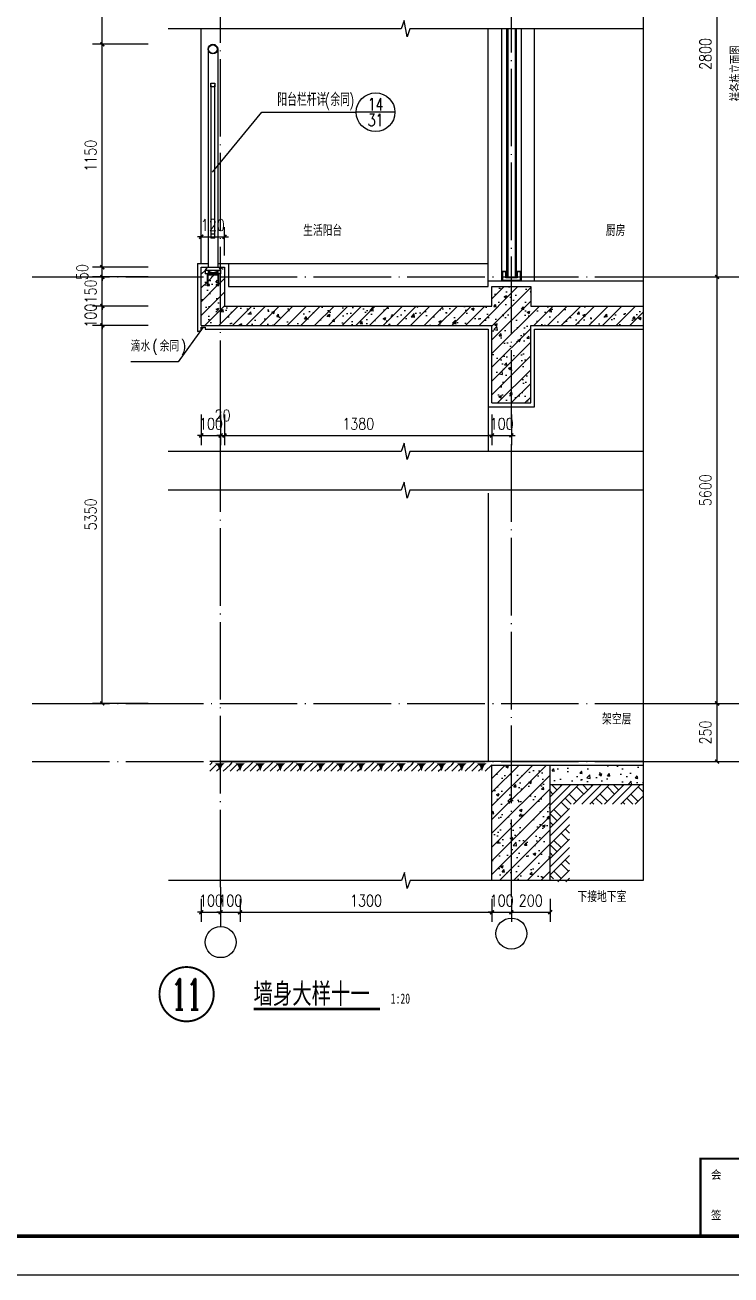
# Model space of a CAD drawing. Extents: x 718358 to 1668613, y -348838 to -159582.
# Drawn here: x 860143 to 863786, y -348838 to -342390 of the extents above; entities that cross this region are included whole.
import ezdxf
from ezdxf.enums import TextEntityAlignment as Align

# ---------------------------------------------------------------- set-up
doc = ezdxf.new("R2010")
doc.units = 0
doc.header["$LTSCALE"] = 1000
doc.linetypes.add('DOTE', pattern=[2.42, 2, -0.2, 0.02, -0.2])
for name, color, linetype in [('AXIS_TEXT', 7, 'Continuous'), ('PUB_TEXT', 10, 'Continuous'), ('建-可见线', 7, 'Continuous'), ('建-图例填充', 251, 'Continuous'), ('建-图框', 4, 'Continuous'), ('建-墙体', 2, 'Continuous'), ('建-尺寸', 73, 'Continuous'), ('建-引出', 3, 'Continuous'), ('建-房间名', 7, 'Continuous'), ('建-楼梯-护栏', 163, 'Continuous'), ('建-符号', 3, 'Continuous'), ('建-符号说明', 7, 'Continuous'), ('建-索引', 3, 'Continuous'), ('建-轮廓线', 7, 'Continuous'), ('建-轴标', 3, 'Continuous'), ('建-轴网', 14, 'DOTE'), ('建-门窗剖', 4, 'Continuous')]:
    doc.layers.add(name, color=color, linetype=linetype)
doc.styles.add('_TCH_DIM', font='gt单线西文.shx', dxfattribs={"width": 0.8, "bigfont": 'gt单线中文.shx'})
doc.styles.add('_TCH_LABEL', font='COMPLEX', dxfattribs={"bigfont": 'GBCBIG'})
doc.styles.add('_TCH_SPACE', font='gt单线西文.shx', dxfattribs={"width": 0.8, "height": 5, "bigfont": 'gt单线中文.shx'})
doc.styles.add('COMPLEX', font='COMPLEX')
doc.styles.add('DIM_FONT', font='SIMPLEX.shx', dxfattribs={"width": 0.8, "bigfont": 'GBCBIG.shx'})
doc.styles.add('图框', font='')
doc.styles.add('黑体字', font='simhei.ttf', dxfattribs={"width": 0.7})
doc.styles.get('图框').set_extended_font_data('SimSun')
doc.dimstyles.new('DIMN20', dxfattribs={"dimscale": 0.2, "dimtxt": 300, "dimasz": 100, "dimexe": 250, "dimexo": 300, "dimgap": 150, "dimtad": 1, "dimdec": 0, "dimzin": 0, "dimdsep": 46, "dimtxsty": 'DIM_FONT', "dimblk": 'ARCHTICK', "dimcen": 0.09, "dimdle": 1, "dimclrt": 7, "dimazin": 2, "dimtfac": 1, "dimtdec": 0, "dimtix": 1, "dimtmove": 2, "dimatfit": 3, "dimldrblk": 'ARCHTICK', "dimfxl": 1, "dimtolj": 1, "dimtzin": 0, "dimarcsym": 0})

# ---------------------------------------------------------------- blocks, each defined once
blk = doc.blocks.new('ghgdfsdsa')
at = {"layer": '建-楼梯-护栏'}
for p, q in [((915644.9, -350305.3), (915644.9, -351430.3)), ((915694.9, -350305.3), (915694.9, -351430.3)), ((915659.9, -350490.3), (915659.9, -351280.3)), ((915679.9, -351280.3), (915679.9, -350490.3)), ((915679.9, -351260.3), (915659.9, -351260.3)), ((915679.9, -351280.3), (915659.9, -351280.3)), ((915639.9, -351430.3), (915629.9, -351445.3)), ((915629.9, -351445.3), (915629.9, -351465.3)), ((915629.9, -351445.3), (915709.9, -351445.3)), ((915639.9, -351430.3), (915699.9, -351430.3)), ((915644.9, -351445.3), (915644.9, -351465.3)), ((915694.9, -351445.3), (915694.9, -351465.3)), ((915699.9, -351430.3), (915709.9, -351445.3)), ((915709.9, -351445.3), (915709.9, -351465.3)), ((915709.9, -351465.3), (915629.9, -351465.3)), ((915644.9, -351450.3), (915644.9, -351455.3)), ((915644.9, -351460.3), (915644.9, -351465.3)), ((915649.9, -351449.2), (915649.9, -351465.3)), ((915654.9, -351452.1), (915654.9, -351465.3)), ((915659.9, -351454), (915659.9, -351465.3)), ((915664.9, -351455.1), (915664.9, -351465.3)), ((915669.9, -351455.5), (915669.9, -351465.3)), ((915674.9, -351455.1), (915674.9, -351465.3)), ((915679.9, -351454), (915679.9, -351465.3)), ((915684.9, -351452.1), (915684.9, -351465.3)), ((915689.9, -351449.2), (915689.9, -351465.3)), ((915694.9, -351450.3), (915694.9, -351455.3)), ((915694.9, -351460.3), (915694.9, -351465.3))]:
    blk.add_line(p, q, dxfattribs=at)
for points in [[(915659.9, -350480.3), (915679.9, -350480.3), (915679.9, -350500.3), (915659.9, -350500.3)], [(915687.4, -351525.3), (915699.9, -351525.3), (915699.9, -351465.3), (915639.9, -351465.3), (915639.9, -351525.3), (915652.4, -351525.3), (915652.4, -351520.3), (915644.9, -351520.3), (915644.9, -351470.3), (915694.9, -351470.3), (915694.9, -351520.3), (915687.4, -351520.3)]]:
    blk.add_lwpolyline(points, close=True, dxfattribs=at)
for radius in [25, 22]:
    blk.add_circle((915669.9, -350305.3), radius, dxfattribs=at)
blk = doc.blocks.new('ghgdfd')
at = {"layer": '建-门窗剖'}
for p, q in [((916914.9, -351380.3), (916914.9, -350130.3)), ((916939.9, -350130.3), (916939.9, -351380.3)), ((916945.9, -350130.3), (916945.9, -351410.3)), ((916983.9, -350130.3), (916983.9, -351410.3)), ((916989.9, -350130.3), (916989.9, -351380.3)), ((917014.9, -350130.3), (917014.9, -351380.3))]:
    blk.add_line(p, q, dxfattribs=at)
blk.add_lwpolyline([(916914.9, -351430.3), (916914.9, -351380.3), (916919.9, -351380.3), (916919.9, -351380.3), (916939.9, -351380.3), (916939.9, -351410.3), (916989.9, -351410.3), (916989.9, -351380.3), (917009.9, -351380.3), (917009.9, -351380.3), (917014.9, -351380.3), (917014.9, -351430.3)], dxfattribs=at)
blk.add_lwpolyline([(916935.9, -351384.3), (916918.9, -351384.3), (916918.9, -351426.3), (917010.9, -351426.3), (917010.9, -351384.3), (916993.9, -351384.3), (916993.9, -351414.3), (916935.9, -351414.3)], close=True, dxfattribs=at)
blk = doc.blocks.new('$LinePat$00000015')
for p, q in [((0, -90), (71, -19)), ((0, -300), (211, -89)), ((210, -300), (286, -224)), ((420, -300), (630, -90))]:
    blk.add_line(p, q)
for points in [[(0, 0), (630, 0), (168, -45), (462, -45)], [(168, -45), (462, -45), (252, -132), (378, -132)], [(252, -132), (378, -132), (315, -300)]]:
    blk.add_solid(points)
blk = doc.blocks.new('_ArchTick')
at = {"color": 0, "linetype": 'ByBlock', "const_width": 0.4}
blk.add_lwpolyline([(-0.5, -0.5), (0.5, 0.5)], dxfattribs=at)
blk = doc.blocks.new('*D1850')
at = {"layer": 'Defpoints', "color": 0, "transparency": 16777216}
for p in [(863257.1, -345889.6), (863713.8, -345889.6), (863257.1, -346189.6)]:
    blk.add_point(p, dxfattribs=at)
at = {"layer": '建-尺寸', "color": 0, "lineweight": -2, "transparency": 16777216}
for p, q in [((863317.1, -345889.6), (863763.8, -345889.6)), ((863713.8, -346189.8), (863713.8, -345889.4)), ((863317.1, -346189.6), (863763.8, -346189.6))]:
    blk.add_line(p, q, dxfattribs=at)
at = {"layer": '建-尺寸', "color": 0, "lineweight": -2, "transparency": 16777216, "xscale": 20, "yscale": 20, "zscale": 20}
for p, rotation in [((863713.8, -345889.6), 90), ((863713.8, -346189.6), 270)]:
    blk.add_blockref('_ArchTick', p, dxfattribs=dict(at, rotation=rotation))
at = {"layer": '建-尺寸', "color": 7, "transparency": 16777216, "insert": (863653.8, -346039.6), "char_height": 60, "attachment_point": 5, "rotation": 90, "style": 'DIM_FONT'}
blk.add_mtext('\\A1;250', dxfattribs=at)
blk = doc.blocks.new('*D1851')
at = {"layer": 'Defpoints', "color": 0, "transparency": 16777216}
for p in [(863257.1, -343689.6), (863713.8, -343689.6), (863257.1, -345889.6)]:
    blk.add_point(p, dxfattribs=at)
at = {"layer": '建-尺寸', "color": 0, "lineweight": -2, "transparency": 16777216}
for p, q in [((863317.1, -343689.6), (863763.8, -343689.6)), ((863713.8, -345889.8), (863713.8, -343689.4)), ((863317.1, -345889.6), (863763.8, -345889.6))]:
    blk.add_line(p, q, dxfattribs=at)
at = {"layer": '建-尺寸', "color": 0, "lineweight": -2, "transparency": 16777216, "xscale": 20, "yscale": 20, "zscale": 20}
for p, rotation in [((863713.8, -343689.6), 90), ((863713.8, -345889.6), 270)]:
    blk.add_blockref('_ArchTick', p, dxfattribs=dict(at, rotation=rotation))
at = {"layer": '建-尺寸', "color": 7, "transparency": 16777216, "insert": (863653.8, -344789.6), "char_height": 60, "attachment_point": 5, "rotation": 90, "style": 'DIM_FONT'}
blk.add_mtext('\\A1;5600', dxfattribs=at)
blk = doc.blocks.new('*D1852')
at = {"layer": 'Defpoints', "color": 0, "transparency": 16777216}
for p in [(863257.1, -341389.6), (863713.8, -341389.6), (863257.1, -343689.6)]:
    blk.add_point(p, dxfattribs=at)
at = {"layer": '建-尺寸', "color": 0, "lineweight": -2, "transparency": 16777216}
for p, q in [((863317.1, -341389.6), (863763.8, -341389.6)), ((863713.8, -343689.8), (863713.8, -341389.4)), ((863317.1, -343689.6), (863763.8, -343689.6))]:
    blk.add_line(p, q, dxfattribs=at)
at = {"layer": '建-尺寸', "color": 0, "lineweight": -2, "transparency": 16777216, "xscale": 20, "yscale": 20, "zscale": 20}
for p, rotation in [((863713.8, -341389.6), 90), ((863713.8, -343689.6), 270)]:
    blk.add_blockref('_ArchTick', p, dxfattribs=dict(at, rotation=rotation))
at = {"layer": '建-尺寸', "color": 7, "transparency": 16777216, "insert": (863653.8, -342539.6), "char_height": 60, "attachment_point": 5, "rotation": 90, "style": 'DIM_FONT'}
blk.add_mtext('\\A1;2800', dxfattribs=at)
blk = doc.blocks.new('*D1855')
at = {"layer": 'Defpoints', "color": 0, "transparency": 16777216}
for p in [(863257.1, -339089.6), (863873.8, -339089.6), (863257.1, -346189.6)]:
    blk.add_point(p, dxfattribs=at)
at = {"layer": '建-尺寸', "color": 0, "lineweight": -2, "transparency": 16777216}
for p, q in [((863317.1, -339089.6), (863923.8, -339089.6)), ((863873.8, -346189.8), (863873.8, -339089.4)), ((863317.1, -346189.6), (863923.8, -346189.6))]:
    blk.add_line(p, q, dxfattribs=at)
at = {"layer": '建-尺寸', "color": 0, "lineweight": -2, "transparency": 16777216, "xscale": 20, "yscale": 20, "zscale": 20}
for p, rotation in [((863873.8, -339089.6), 90), ((863873.8, -346189.6), 270)]:
    blk.add_blockref('_ArchTick', p, dxfattribs=dict(at, rotation=rotation))
at = {"layer": '建-尺寸', "color": 7, "transparency": 16777216, "insert": (863811.8, -342639.6), "char_height": 60, "attachment_point": 5, "rotation": 90, "style": 'DIM_FONT'}
blk.add_mtext('\\A1;祥各栋立面图', dxfattribs=at)
blk = doc.blocks.new('*D1857')
at = {"layer": 'Defpoints', "color": 0, "transparency": 16777216}
for p in [(862652.6, -346838), (862852.6, -346838), (862852.6, -346966.6)]:
    blk.add_point(p, dxfattribs=at)
at = {"layer": '建-尺寸', "color": 0, "lineweight": -2, "transparency": 16777216}
for p, q in [((862652.6, -346898), (862652.6, -347016.6)), ((862852.6, -346898), (862852.6, -347016.6)), ((862652.4, -346966.6), (862852.8, -346966.6))]:
    blk.add_line(p, q, dxfattribs=at)
at = {"layer": '建-尺寸', "color": 0, "lineweight": -2, "transparency": 16777216, "xscale": 20, "yscale": 20, "zscale": 20, "rotation": 180}
blk.add_blockref('_ArchTick', (862652.6, -346966.6), dxfattribs=at)
at = {"layer": '建-尺寸', "color": 0, "lineweight": -2, "transparency": 16777216, "xscale": 20, "yscale": 20, "zscale": 20}
blk.add_blockref('_ArchTick', (862852.6, -346966.6), dxfattribs=at)
at = {"layer": '建-尺寸', "color": 7, "transparency": 16777216, "insert": (862752.6, -346906.6), "char_height": 60, "attachment_point": 5, "style": 'DIM_FONT'}
blk.add_mtext('\\A1;200', dxfattribs=at)
blk = doc.blocks.new('*D1858')
at = {"layer": 'Defpoints', "color": 0, "transparency": 16777216}
for p in [(862552.6, -346838), (862652.6, -346838), (862652.6, -346966.6)]:
    blk.add_point(p, dxfattribs=at)
at = {"layer": '建-尺寸', "color": 0, "lineweight": -2, "transparency": 16777216}
for p, q in [((862552.6, -346898), (862552.6, -347016.6)), ((862652.6, -346898), (862652.6, -347016.6)), ((862552.6, -346966.6), (862532.6, -346966.6)), ((862552.6, -346966.6), (862652.6, -346966.6)), ((862652.6, -346966.6), (862672.6, -346966.6))]:
    blk.add_line(p, q, dxfattribs=at)
at = {"layer": '建-尺寸', "color": 0, "lineweight": -2, "transparency": 16777216, "xscale": 20, "yscale": 20, "zscale": 20}
blk.add_blockref('_ArchTick', (862552.6, -346966.6), dxfattribs=at)
at = {"layer": '建-尺寸', "color": 0, "lineweight": -2, "transparency": 16777216, "xscale": 20, "yscale": 20, "zscale": 20, "rotation": 180}
blk.add_blockref('_ArchTick', (862652.6, -346966.6), dxfattribs=at)
at = {"layer": '建-尺寸', "color": 7, "transparency": 16777216, "insert": (862602.6, -346906.6), "char_height": 60, "attachment_point": 5, "style": 'DIM_FONT'}
blk.add_mtext('\\A1;100', dxfattribs=at)
blk = doc.blocks.new('*D1859')
at = {"layer": 'Defpoints', "color": 0, "transparency": 16777216}
for p in [(861252.6, -346838), (862552.6, -346838), (862552.6, -346966.6)]:
    blk.add_point(p, dxfattribs=at)
at = {"layer": '建-尺寸', "color": 0, "lineweight": -2, "transparency": 16777216}
for p, q in [((861252.6, -346898), (861252.6, -347016.6)), ((862552.6, -346898), (862552.6, -347016.6)), ((861252.4, -346966.6), (862552.8, -346966.6))]:
    blk.add_line(p, q, dxfattribs=at)
at = {"layer": '建-尺寸', "color": 0, "lineweight": -2, "transparency": 16777216, "xscale": 20, "yscale": 20, "zscale": 20, "rotation": 180}
blk.add_blockref('_ArchTick', (861252.6, -346966.6), dxfattribs=at)
at = {"layer": '建-尺寸', "color": 0, "lineweight": -2, "transparency": 16777216, "xscale": 20, "yscale": 20, "zscale": 20}
blk.add_blockref('_ArchTick', (862552.6, -346966.6), dxfattribs=at)
at = {"layer": '建-尺寸', "color": 7, "transparency": 16777216, "insert": (861902.6, -346906.6), "char_height": 60, "attachment_point": 5, "style": 'DIM_FONT'}
blk.add_mtext('\\A1;1300', dxfattribs=at)
blk = doc.blocks.new('*D1860')
at = {"layer": 'Defpoints', "color": 0, "transparency": 16777216}
for p in [(861152.6, -346838), (861252.6, -346838), (861252.6, -346966.6)]:
    blk.add_point(p, dxfattribs=at)
at = {"layer": '建-尺寸', "color": 0, "lineweight": -2, "transparency": 16777216}
for p, q in [((861152.6, -346898), (861152.6, -347016.6)), ((861252.6, -346898), (861252.6, -347016.6)), ((861152.6, -346966.6), (861132.6, -346966.6)), ((861152.6, -346966.6), (861252.6, -346966.6)), ((861252.6, -346966.6), (861272.6, -346966.6))]:
    blk.add_line(p, q, dxfattribs=at)
at = {"layer": '建-尺寸', "color": 0, "lineweight": -2, "transparency": 16777216, "xscale": 20, "yscale": 20, "zscale": 20}
blk.add_blockref('_ArchTick', (861152.6, -346966.6), dxfattribs=at)
at = {"layer": '建-尺寸', "color": 0, "lineweight": -2, "transparency": 16777216, "xscale": 20, "yscale": 20, "zscale": 20, "rotation": 180}
blk.add_blockref('_ArchTick', (861252.6, -346966.6), dxfattribs=at)
at = {"layer": '建-尺寸', "color": 7, "transparency": 16777216, "insert": (861202.6, -346906.6), "char_height": 60, "attachment_point": 5, "style": 'DIM_FONT'}
blk.add_mtext('\\A1;100', dxfattribs=at)
blk = doc.blocks.new('*D1861')
at = {"layer": 'Defpoints', "color": 0, "transparency": 16777216}
for p in [(861052.6, -346838), (861152.6, -346838), (861152.6, -346966.6)]:
    blk.add_point(p, dxfattribs=at)
at = {"layer": '建-尺寸', "color": 0, "lineweight": -2, "transparency": 16777216}
for p, q in [((861052.6, -346898), (861052.6, -347016.6)), ((861152.6, -346898), (861152.6, -347016.6)), ((861052.6, -346966.6), (861032.6, -346966.6)), ((861052.6, -346966.6), (861152.6, -346966.6)), ((861152.6, -346966.6), (861172.6, -346966.6))]:
    blk.add_line(p, q, dxfattribs=at)
at = {"layer": '建-尺寸', "color": 0, "lineweight": -2, "transparency": 16777216, "xscale": 20, "yscale": 20, "zscale": 20}
blk.add_blockref('_ArchTick', (861052.6, -346966.6), dxfattribs=at)
at = {"layer": '建-尺寸', "color": 0, "lineweight": -2, "transparency": 16777216, "xscale": 20, "yscale": 20, "zscale": 20, "rotation": 180}
blk.add_blockref('_ArchTick', (861152.6, -346966.6), dxfattribs=at)
at = {"layer": '建-尺寸', "color": 7, "transparency": 16777216, "insert": (861102.6, -346906.6), "char_height": 60, "attachment_point": 5, "style": 'DIM_FONT'}
blk.add_mtext('\\A1;100', dxfattribs=at)
blk = doc.blocks.new('*D1866')
at = {"layer": 'Defpoints', "color": 0, "transparency": 16777216}
for p in [(860542, -343939.6), (860838.6, -343939.6), (860838.6, -345889.6)]:
    blk.add_point(p, dxfattribs=at)
at = {"layer": '建-尺寸', "color": 0, "lineweight": -2, "transparency": 16777216}
for p, q in [((860778.6, -343939.6), (860492, -343939.6)), ((860542, -345889.8), (860542, -343939.4)), ((860778.6, -345889.6), (860492, -345889.6))]:
    blk.add_line(p, q, dxfattribs=at)
at = {"layer": '建-尺寸', "color": 0, "lineweight": -2, "transparency": 16777216, "xscale": 20, "yscale": 20, "zscale": 20}
for p, rotation in [((860542, -343939.6), 90), ((860542, -345889.6), 270)]:
    blk.add_blockref('_ArchTick', p, dxfattribs=dict(at, rotation=rotation))
at = {"layer": '建-尺寸', "color": 7, "transparency": 16777216, "insert": (860482, -344914.6), "char_height": 60, "attachment_point": 5, "rotation": 90, "style": 'DIM_FONT'}
blk.add_mtext('\\A1;5350', dxfattribs=at)
blk = doc.blocks.new('*D1867')
at = {"layer": 'Defpoints', "color": 0, "transparency": 16777216}
for p in [(860542, -343839.6), (860838.6, -343839.6), (860838.6, -343939.6)]:
    blk.add_point(p, dxfattribs=at)
at = {"layer": '建-尺寸', "color": 0, "lineweight": -2, "transparency": 16777216}
for p, q in [((860778.6, -343839.6), (860492, -343839.6)), ((860542, -343839.6), (860542, -343819.6)), ((860542, -343939.6), (860542, -343839.6)), ((860778.6, -343939.6), (860492, -343939.6)), ((860542, -343939.6), (860542, -343959.6))]:
    blk.add_line(p, q, dxfattribs=at)
at = {"layer": '建-尺寸', "color": 0, "lineweight": -2, "transparency": 16777216, "xscale": 20, "yscale": 20, "zscale": 20}
for p, rotation in [((860542, -343839.6), 270), ((860542, -343939.6), 90)]:
    blk.add_blockref('_ArchTick', p, dxfattribs=dict(at, rotation=rotation))
at = {"layer": '建-尺寸', "color": 7, "transparency": 16777216, "insert": (860482, -343889.6), "char_height": 60, "attachment_point": 5, "rotation": 90, "style": 'DIM_FONT'}
blk.add_mtext('\\A1;100', dxfattribs=at)
blk = doc.blocks.new('*D1868')
at = {"layer": 'Defpoints', "color": 0, "transparency": 16777216}
for p in [(860542, -343689.6), (860838.6, -343689.6), (860838.6, -343839.6)]:
    blk.add_point(p, dxfattribs=at)
at = {"layer": '建-尺寸', "color": 0, "lineweight": -2, "transparency": 16777216}
for p, q in [((860778.6, -343689.6), (860492, -343689.6)), ((860542, -343689.6), (860542, -343669.6)), ((860542, -343839.6), (860542, -343689.6)), ((860778.6, -343839.6), (860492, -343839.6)), ((860542, -343839.6), (860542, -343859.6))]:
    blk.add_line(p, q, dxfattribs=at)
at = {"layer": '建-尺寸', "color": 0, "lineweight": -2, "transparency": 16777216, "xscale": 20, "yscale": 20, "zscale": 20}
for p, rotation in [((860542, -343689.6), 270), ((860542, -343839.6), 90)]:
    blk.add_blockref('_ArchTick', p, dxfattribs=dict(at, rotation=rotation))
at = {"layer": '建-尺寸', "color": 7, "transparency": 16777216, "insert": (860482, -343764.6), "char_height": 60, "attachment_point": 5, "rotation": 90, "style": 'DIM_FONT'}
blk.add_mtext('\\A1;150', dxfattribs=at)
blk = doc.blocks.new('*D1869')
at = {"layer": 'Defpoints', "color": 0, "transparency": 16777216}
for p in [(860542, -343639.6), (860838.6, -343639.6), (860838.6, -343689.6)]:
    blk.add_point(p, dxfattribs=at)
at = {"layer": '建-尺寸', "color": 0, "lineweight": -2, "transparency": 16777216}
for p, q in [((860778.6, -343639.6), (860492, -343639.6)), ((860542, -343639.6), (860542, -343619.6)), ((860542, -343689.6), (860542, -343639.6)), ((860778.6, -343689.6), (860492, -343689.6)), ((860542, -343689.6), (860542, -343709.6))]:
    blk.add_line(p, q, dxfattribs=at)
at = {"layer": '建-尺寸', "color": 0, "lineweight": -2, "transparency": 16777216, "xscale": 20, "yscale": 20, "zscale": 20}
for p, rotation in [((860542, -343639.6), 270), ((860542, -343689.6), 90)]:
    blk.add_blockref('_ArchTick', p, dxfattribs=dict(at, rotation=rotation))
at = {"layer": '建-尺寸', "color": 7, "transparency": 16777216, "insert": (860439, -343664.6), "char_height": 60, "attachment_point": 5, "rotation": 90, "style": 'DIM_FONT'}
blk.add_mtext('\\A1;50', dxfattribs=at)
blk = doc.blocks.new('*D1870')
at = {"layer": 'Defpoints', "color": 0, "transparency": 16777216}
for p in [(860542, -342489.6), (860838.6, -342489.6), (860838.6, -343639.6)]:
    blk.add_point(p, dxfattribs=at)
at = {"layer": '建-尺寸', "color": 0, "lineweight": -2, "transparency": 16777216}
for p, q in [((860778.6, -342489.6), (860492, -342489.6)), ((860542, -343639.8), (860542, -342489.4)), ((860778.6, -343639.6), (860492, -343639.6))]:
    blk.add_line(p, q, dxfattribs=at)
at = {"layer": '建-尺寸', "color": 0, "lineweight": -2, "transparency": 16777216, "xscale": 20, "yscale": 20, "zscale": 20}
for p, rotation in [((860542, -342489.6), 90), ((860542, -343639.6), 270)]:
    blk.add_blockref('_ArchTick', p, dxfattribs=dict(at, rotation=rotation))
at = {"layer": '建-尺寸', "color": 7, "transparency": 16777216, "insert": (860482, -343064.6), "char_height": 60, "attachment_point": 5, "rotation": 90, "style": 'DIM_FONT'}
blk.add_mtext('\\A1;1150', dxfattribs=at)
blk = doc.blocks.new('*D1871')
at = {"layer": 'Defpoints', "color": 0, "transparency": 16777216}
for p in [(860542, -341639.6), (860838.6, -341639.6), (860838.6, -342489.6)]:
    blk.add_point(p, dxfattribs=at)
at = {"layer": '建-尺寸', "color": 0, "lineweight": -2, "transparency": 16777216}
for p, q in [((860778.6, -341639.6), (860492, -341639.6)), ((860542, -342489.8), (860542, -341639.4)), ((860778.6, -342489.6), (860492, -342489.6))]:
    blk.add_line(p, q, dxfattribs=at)
at = {"layer": '建-尺寸', "color": 0, "lineweight": -2, "transparency": 16777216, "xscale": 20, "yscale": 20, "zscale": 20}
for p, rotation in [((860542, -341639.6), 90), ((860542, -342489.6), 270)]:
    blk.add_blockref('_ArchTick', p, dxfattribs=dict(at, rotation=rotation))
at = {"layer": '建-尺寸', "color": 7, "transparency": 16777216, "insert": (860482, -342064.6), "char_height": 60, "attachment_point": 5, "rotation": 90, "style": 'DIM_FONT'}
blk.add_mtext('\\A1;1350', dxfattribs=at)
blk = doc.blocks.new('_AXISO')
blk.add_circle((0, 0), 0.5)
at = {"layer": 'AXIS_TEXT', "style": 'COMPLEX', "width": 1.041667}
blk.add_attdef('A', text='', height=0.56, dxfattribs=at).set_placement((-0.25, -0.28), (0.25, -0.28), align=Align.FIT)
blk = doc.blocks.new('*D1935')
at = {"layer": 'Defpoints', "color": 0, "transparency": 16777216}
for p in [(861052.6, -344340), (861152.6, -344340), (861152.6, -344507.3)]:
    blk.add_point(p, dxfattribs=at)
at = {"layer": '建-尺寸', "color": 0, "lineweight": -2, "transparency": 16777216}
for p, q in [((861052.6, -344400), (861052.6, -344557.3)), ((861152.6, -344400), (861152.6, -344557.3)), ((861052.6, -344507.3), (861032.6, -344507.3)), ((861052.6, -344507.3), (861152.6, -344507.3)), ((861152.6, -344507.3), (861172.6, -344507.3))]:
    blk.add_line(p, q, dxfattribs=at)
at = {"layer": '建-尺寸', "color": 0, "lineweight": -2, "transparency": 16777216, "xscale": 20, "yscale": 20, "zscale": 20}
blk.add_blockref('_ArchTick', (861052.6, -344507.3), dxfattribs=at)
at = {"layer": '建-尺寸', "color": 0, "lineweight": -2, "transparency": 16777216, "xscale": 20, "yscale": 20, "zscale": 20, "rotation": 180}
blk.add_blockref('_ArchTick', (861152.6, -344507.3), dxfattribs=at)
at = {"layer": '建-尺寸', "color": 7, "transparency": 16777216, "insert": (861102.6, -344447.3), "char_height": 60, "attachment_point": 5, "style": 'DIM_FONT'}
blk.add_mtext('\\A1;100', dxfattribs=at)
blk = doc.blocks.new('*D1936')
at = {"layer": 'Defpoints', "color": 0, "transparency": 16777216}
for p in [(861152.6, -344340), (861172.6, -344340), (861172.6, -344507.3)]:
    blk.add_point(p, dxfattribs=at)
at = {"layer": '建-尺寸', "color": 0, "lineweight": -2, "transparency": 16777216}
for p, q in [((861152.6, -344400), (861152.6, -344557.3)), ((861172.6, -344400), (861172.6, -344557.3)), ((861152.6, -344507.3), (861132.6, -344507.3)), ((861152.6, -344507.3), (861172.6, -344507.3)), ((861172.6, -344507.3), (861192.6, -344507.3))]:
    blk.add_line(p, q, dxfattribs=at)
at = {"layer": '建-尺寸', "color": 0, "lineweight": -2, "transparency": 16777216, "xscale": 20, "yscale": 20, "zscale": 20}
blk.add_blockref('_ArchTick', (861152.6, -344507.3), dxfattribs=at)
at = {"layer": '建-尺寸', "color": 0, "lineweight": -2, "transparency": 16777216, "xscale": 20, "yscale": 20, "zscale": 20, "rotation": 180}
blk.add_blockref('_ArchTick', (861172.6, -344507.3), dxfattribs=at)
at = {"layer": '建-尺寸', "color": 7, "transparency": 16777216, "insert": (861162.6, -344404.3), "char_height": 60, "attachment_point": 5, "style": 'DIM_FONT'}
blk.add_mtext('\\A1;20', dxfattribs=at)
blk = doc.blocks.new('*D1937')
at = {"layer": 'Defpoints', "color": 0, "transparency": 16777216}
for p in [(861172.6, -344340), (862552.6, -344340), (862552.6, -344507.3)]:
    blk.add_point(p, dxfattribs=at)
at = {"layer": '建-尺寸', "color": 0, "lineweight": -2, "transparency": 16777216}
for p, q in [((861172.6, -344400), (861172.6, -344557.3)), ((862552.6, -344400), (862552.6, -344557.3)), ((861172.4, -344507.3), (862552.8, -344507.3))]:
    blk.add_line(p, q, dxfattribs=at)
at = {"layer": '建-尺寸', "color": 0, "lineweight": -2, "transparency": 16777216, "xscale": 20, "yscale": 20, "zscale": 20, "rotation": 180}
blk.add_blockref('_ArchTick', (861172.6, -344507.3), dxfattribs=at)
at = {"layer": '建-尺寸', "color": 0, "lineweight": -2, "transparency": 16777216, "xscale": 20, "yscale": 20, "zscale": 20}
blk.add_blockref('_ArchTick', (862552.6, -344507.3), dxfattribs=at)
at = {"layer": '建-尺寸', "color": 7, "transparency": 16777216, "insert": (861862.6, -344447.3), "char_height": 60, "attachment_point": 5, "style": 'DIM_FONT'}
blk.add_mtext('\\A1;1380', dxfattribs=at)
blk = doc.blocks.new('*D1938')
at = {"layer": 'Defpoints', "color": 0, "transparency": 16777216}
for p in [(862552.6, -344340), (862652.6, -344340), (862652.6, -344507.3)]:
    blk.add_point(p, dxfattribs=at)
at = {"layer": '建-尺寸', "color": 0, "lineweight": -2, "transparency": 16777216}
for p, q in [((862552.6, -344400), (862552.6, -344557.3)), ((862652.6, -344400), (862652.6, -344557.3)), ((862552.6, -344507.3), (862532.6, -344507.3)), ((862552.6, -344507.3), (862652.6, -344507.3)), ((862652.6, -344507.3), (862672.6, -344507.3))]:
    blk.add_line(p, q, dxfattribs=at)
at = {"layer": '建-尺寸', "color": 0, "lineweight": -2, "transparency": 16777216, "xscale": 20, "yscale": 20, "zscale": 20}
blk.add_blockref('_ArchTick', (862552.6, -344507.3), dxfattribs=at)
at = {"layer": '建-尺寸', "color": 0, "lineweight": -2, "transparency": 16777216, "xscale": 20, "yscale": 20, "zscale": 20, "rotation": 180}
blk.add_blockref('_ArchTick', (862652.6, -344507.3), dxfattribs=at)
at = {"layer": '建-尺寸', "color": 7, "transparency": 16777216, "insert": (862602.6, -344447.3), "char_height": 60, "attachment_point": 5, "style": 'DIM_FONT'}
blk.add_mtext('\\A1;100', dxfattribs=at)
blk = doc.blocks.new('*D2997')
at = {"layer": 'Defpoints', "color": 0, "transparency": 16777216}
for p in [(861172.6, -343482.5), (861052.6, -343639.6), (861172.6, -343639.6)]:
    blk.add_point(p, dxfattribs=at)
at = {"layer": '建-尺寸', "color": 0, "lineweight": -2, "transparency": 16777216}
for p, q in [((861052.6, -343579.6), (861052.6, -343432.5)), ((861172.6, -343579.6), (861172.6, -343432.5)), ((861052.6, -343482.5), (861032.6, -343482.5)), ((861052.6, -343482.5), (861172.6, -343482.5)), ((861172.6, -343482.5), (861192.6, -343482.5))]:
    blk.add_line(p, q, dxfattribs=at)
at = {"layer": '建-尺寸', "color": 0, "lineweight": -2, "transparency": 16777216, "xscale": 20, "yscale": 20, "zscale": 20}
blk.add_blockref('_ArchTick', (861052.6, -343482.5), dxfattribs=at)
at = {"layer": '建-尺寸', "color": 0, "lineweight": -2, "transparency": 16777216, "xscale": 20, "yscale": 20, "zscale": 20, "rotation": 180}
blk.add_blockref('_ArchTick', (861172.6, -343482.5), dxfattribs=at)
at = {"layer": '建-尺寸', "color": 7, "transparency": 16777216, "insert": (861112.6, -343422.5), "char_height": 60, "attachment_point": 5, "style": 'DIM_FONT'}
blk.add_mtext('\\A1;120', dxfattribs=at)

msp = doc.modelspace()

# ---------------------------------------------------------------- hatches: boundary and pattern name
at = {"layer": '建-图例填充'}
h = msp.add_hatch(dxfattribs=at)
h.set_pattern_fill('钢筋混凝土', color=256, scale=20, style=0)
h.set_pattern_definition([(45, (9673.443, 450.25), (-35.355339, 35.355339), []), (50, (9673.44, 450.25), (143.452037, -12.550427), [15, -165]), (355, (9673.44, 450.25), (-27.750267, 150.438427), [12, -132]), (100.4514, (9685.4, 449.2), (115.701876, 137.887908), [12.748038, -140.228422]), (46.1842, (9673.44, 490.25), (213.44821, -33.103803), [22.5, -247.5]), (96.6356, (9691.23, 487.5), (186.93254, 194.823574), [19.12206, -210.3426]), (351.1842, (9673.44, 490.25), (186.93239, 194.82372), [18, -198]), (21, (9693.44, 480.25), (119.38141, -80.523778), [15, -165]), (326, (9693.44, 480.25), (48.663066, 145.03001), [12, -132]), (71.4514, (9703.39, 473.54), (168.044526, 64.5061), [12.748038, -140.228422]), (37.5, (9673.443, 450.25), (2.431971, 66.5787708), [0, -130.4, 0, -134, 0, -132.5]), (7.5, (9673.44, 450.25), (52.6139075, 78.8823424), [0, -76.4, 0, -127.4, 0, -50.5]), (327.5, (9628.843, 450.25), (106.7644872, -4.5109743), [0, -50, 0, -156, 0, -207]), (317.5, (9608.84, 450.25), (116.637234, 20.020996), [0, -65, 0, -103.6, 0, -147])])
h.paths.add_polyline_path([(862752.6, -343939.6), (863332.7, -343939.6), (863332.7, -343839.6), (862752.6, -343839.6), (862752.6, -343739.6), (862602.6, -343739.6), (862552.6, -343739.6), (862552.6, -343789.6), (862552.6, -343839.6), (861172.6, -343839.6), (861172.6, -343639.6), (861142.6, -343639.6), (861152.6, -343654.6), (861152.6, -343674.6), (861142.6, -343674.6), (861142.6, -343734.6), (861130.1, -343734.6), (861130.1, -343729.6), (861137.6, -343729.6), (861137.6, -343679.6), (861087.6, -343679.6), (861087.6, -343729.6), (861095.1, -343729.6), (861095.1, -343734.6), (861082.6, -343734.6), (861082.6, -343674.6), (861072.6, -343674.6), (861072.6, -343654.6), (861082.6, -343639.6), (861052.6, -343639.6), (861052.6, -343939.6), (861252.6, -343939.6), (862552.6, -343939.6), (862552.6, -344339.6), (862752.6, -344339.6)])
h = msp.add_hatch(dxfattribs=at)
h.set_pattern_fill('钢筋混凝土', color=256, scale=20, style=0)
h.set_pattern_definition([(45, (-54262.293, 7720.77), (-35.355339, 35.355339), []), (50, (-54262.29, 7720.77), (143.452037, -12.550427), [15, -165]), (355, (-54262.3, 7720.77), (-27.750267, 150.438427), [12, -132]), (100.4514, (-54250.34, 7719.73), (115.701876, 137.887908), [12.748038, -140.228422]), (46.1842, (-54262.3, 7760.77), (213.44821, -33.103803), [22.5, -247.5]), (96.6356, (-54244.5, 7758.01), (186.93254, 194.823574), [19.12206, -210.3426]), (351.1842, (-54262.3, 7760.77), (186.93239, 194.82372), [18, -198]), (21, (-54242.29, 7750.77), (119.38141, -80.523778), [15, -165]), (326, (-54242.3, 7750.77), (48.663066, 145.03001), [12, -132]), (71.4514, (-54232.34, 7744.06), (168.044526, 64.5061), [12.748038, -140.228422]), (37.5, (-54262.293, 7720.77), (2.431971, 66.5787708), [0, -130.4, 0, -134, 0, -132.5]), (7.5, (-54262.29, 7720.77), (52.6139075, 78.8823424), [0, -76.4, 0, -127.4, 0, -50.5]), (327.5, (-54306.893, 7720.77), (106.7644872, -4.5109743), [0, -50, 0, -156, 0, -207]), (317.5, (-54326.89, 7720.77), (116.637234, 20.0209965), [0, -65, 0, -103.6, 0, -147])])
h.paths.add_polyline_path([(862852.6, -346802.8), (862852.6, -346209.6), (862552.6, -346209.6), (862552.6, -346802.8)])
h = msp.add_hatch(dxfattribs=at)
h.set_pattern_fill('混凝土', color=256, scale=20, style=0)
h.set_pattern_definition([(50, (9673.44, 450.25), (143.452037, -12.550427), [15, -165]), (355, (9673.44, 450.25), (-27.750267, 150.438427), [12, -132]), (100.4514, (9685.4, 449.2), (115.701876, 137.887908), [12.748038, -140.228422]), (46.1842, (9673.44, 490.25), (213.44821, -33.103803), [22.5, -247.5]), (96.6356, (9691.23, 487.5), (186.93254, 194.823574), [19.12206, -210.3426]), (351.1842, (9673.44, 490.25), (186.93239, 194.82372), [18, -198]), (21, (9693.44, 480.25), (119.38141, -80.523778), [15, -165]), (326, (9693.44, 480.25), (48.663066, 145.03001), [12, -132]), (71.4514, (9703.39, 473.54), (168.044526, 64.5061), [12.748038, -140.228422]), (37.5, (9673.443, 450.25), (2.431971, 66.5787708), [0, -130.4, 0, -134, 0, -132.5]), (7.5, (9673.44, 450.25), (52.6139075, 78.8823424), [0, -76.4, 0, -127.4, 0, -50.5]), (327.5, (9628.843, 450.25), (106.7644872, -4.5109743), [0, -50, 0, -156, 0, -207]), (317.5, (9608.84, 450.25), (116.637234, 20.020996), [0, -65, 0, -103.6, 0, -147])])
h.paths.add_polyline_path([(862852.6, -346209.6), (862852.6, -346309.6), (863332.7, -346309.6), (863332.7, -346209.6)])
h = msp.add_hatch(dxfattribs=at)
h.set_pattern_fill('夯实土壤', color=256, scale=20, style=0)
h.set_pattern_definition([(45, (-54238.69, 7720.77), (-79.478802, 79.478802), []), (45, (-54196.69, 7720.77), (-79.478802, 79.478802), []), (45, (-54154.69, 7720.77), (-79.478802, 79.478802), []), (135, (-54238.69, 7720.77), (-79.478802, -79.478802), [53, -59.4]), (135, (-54217.69, 7741.77), (-79.478802, -79.478802), [53, -59.4]), (135, (-54196.69, 7762.77), (-79.478802, -79.478802), [53, -59.4])])
h.paths.add_polyline_path([(862852.6, -346802.8), (862866.2, -346802.8), (862881.1, -346760.8), (862889.8, -346809.9), (862952.6, -346809.9), (862952.6, -346409.6), (863332.7, -346409.6), (863332.7, -346309.6), (862852.6, -346309.6)])

# ---------------------------------------------------------------- linework, layer by layer
at = {"layer": '建-可见线'}
for p, q in [((861032.6, -343619.6), (861087.6, -343619.6)), ((861137.6, -343619.6), (861192.6, -343619.6)), ((861192.6, -343619.6), (861192.6, -343739.6)), ((862532.6, -343709.6), (863332.7, -343709.6)), ((862532.6, -343739.6), (862532.6, -343709.6)), ((861192.6, -343739.6), (862532.6, -343739.6)), ((863332.7, -346189.6), (861096.9, -346189.6))]:
    msp.add_line(p, q, dxfattribs=at)
msp.add_lwpolyline([(861032.6, -343619.6), (861032.6, -343971.2), (861032.6, -343971.2), (861052.6, -343966.1), (861052.6, -343959.6), (861052.6, -343949.6), (861072.6, -343949.6), (861072.6, -343959.6), (861272.6, -343959.6), (861272.6, -343959.6), (862532.6, -343959.6), (862532.6, -344359.6), (862772.6, -344359.6), (862772.6, -343959.6), (863332.7, -343959.6)], dxfattribs=at)
at = {"layer": '建-图框'}
for p, q in [((863627.9, -348237.6), (863627.9, -348637.6)), ((863627.9, -348237.6), (868667.9, -348237.6)), ((863627.9, -348637.6), (868667.9, -348637.6))]:
    msp.add_line(p, q, dxfattribs=at)
msp.add_lwpolyline([(852047.9, -348837.6), (868867.9, -348837.6), (868867.9, -336957.6), (852047.9, -336957.6)], close=True, dxfattribs=at)
for points, const_width in [([(852547.9, -348637.6), (868667.9, -348637.6), (868667.9, -337157.6), (852547.9, -337157.6)], 20), ([(863627.9, -348237.6), (863627.9, -348637.6), (868667.9, -348637.6), (868667.9, -347837.6), (865067.9, -347837.6), (865067.9, -348237.6)], 12)]:
    msp.add_lwpolyline(points, close=True, dxfattribs=dict(at, const_width=const_width))
at = {"layer": '建-墙体'}
for p, q in [((861052.6, -343939.6), (861052.6, -343639.6)), ((861052.6, -343639.6), (861172.6, -343639.6)), ((861172.6, -343639.6), (861172.6, -343839.6)), ((861172.6, -343839.6), (862552.6, -343839.6)), ((862552.6, -343839.6), (862552.6, -343789.6)), ((862752.6, -343839.6), (863332.7, -343839.6)), ((861052.6, -343939.6), (861252.6, -343939.6)), ((861252.6, -343939.6), (862552.6, -343939.6)), ((862552.6, -344339.6), (862552.6, -343939.6)), ((862752.6, -344339.6), (862752.6, -343939.6)), ((862752.6, -343939.6), (863332.7, -343939.6)), ((862552.6, -344339.6), (862752.6, -344339.6)), ((863332.7, -346209.6), (862552.6, -346209.6)), ((862552.6, -346802.8), (862552.6, -346209.6)), ((862852.6, -346802.8), (862852.6, -346209.6)), ((863332.7, -346309.6), (862852.6, -346309.6))]:
    msp.add_line(p, q, dxfattribs=at)
msp.add_lwpolyline([(862552.6, -343789.6), (862552.6, -343739.6), (862602.6, -343739.6), (862752.6, -343739.6), (862752.6, -343839.6)], dxfattribs=at)
at = {"layer": '建-引出'}
for p, q in [((861062.6, -343949.6), (860932.9, -344128.2)), ((860932.9, -344128.2), (860688.6, -344128.2))]:
    msp.add_line(p, q, dxfattribs=at)
at = {"layer": '建-符号'}
for points in [[(863332.7, -337697.7), (863332.7, -342227.7), (863374.7, -342243), (863290.7, -342257.8), (863332.7, -342272.7), (863332.7, -346802.8)], [(863332.7, -342409.6), (862129.5, -342409.6), (862114.3, -342451.6), (862099.5, -342367.6), (862084.5, -342409.6), (860881.4, -342409.6)], [(863332.7, -344589.5), (862129.5, -344589.5), (862114.3, -344631.5), (862099.5, -344547.5), (862084.5, -344589.5), (860881.4, -344589.5)], [(863332.7, -344789.5), (862129.5, -344789.5), (862114.3, -344831.5), (862099.5, -344747.5), (862084.5, -344789.5), (860881.4, -344789.5)], [(863332.7, -346802.8), (862130.5, -346802.8), (862115.2, -346844.8), (862100.4, -346760.8), (862085.5, -346802.8), (860883.3, -346802.8)]]:
    msp.add_lwpolyline(points, dxfattribs=at)
at = {"layer": '建-符号', "const_width": 10}
msp.add_lwpolyline([(861116.9, -347389.3, 1), (860836.9, -347389.3, 1)], format="xyb", close=True, dxfattribs=at)
at = {"layer": '建-符号', "const_width": 14}
msp.add_lwpolyline([(861322.5, -347465.9), (861974.5, -347465.9)], dxfattribs=at)
at = {"layer": '建-索引'}
for p, q in [((861111.1, -343148.7), (861364.4, -342840)), ((861364.4, -342840), (861852, -342840)), ((862052, -342840), (861852, -342840))]:
    msp.add_line(p, q, dxfattribs=at)
msp.add_circle((861952, -342840), 100, dxfattribs=at)
at = {"layer": '建-轮廓线', "color": 253}
for p, q in [((861052.6, -343619.6), (861052.6, -342409.6)), ((862532.6, -343709.6), (862532.6, -342409.6)), ((862772.6, -343709.6), (862772.6, -342409.6)), ((861192.6, -343619.6), (862532.6, -343619.6)), ((862532.6, -344359.6), (862532.6, -344589.5)), ((862532.6, -344805.6), (862532.6, -346189.6))]:
    msp.add_line(p, q, dxfattribs=at)
at = {"layer": '建-轴标'}
msp.add_line((861152.6, -346838), (861152.6, -347040.8), dxfattribs=at)
msp.add_circle((862652.6, -347076.6), 80, dxfattribs=at)
at = {"layer": '建-轴网', "ltscale": 0.2}
for p, q in [((861152.6, -346838), (861152.6, -337601.7)), ((862652.6, -346888), (862652.6, -337601.7)), ((860179.7, -343689.6), (868488.2, -343689.6)), ((860179.7, -345889.6), (868488.2, -345889.6)), ((860179.7, -346189.6), (868488.2, -346189.6))]:
    msp.add_line(p, q, dxfattribs=at)

# ---------------------------------------------------------------- block references
at = {"layer": '建-可见线'}
for name, p in [('ghgdfd', (-54311.9, 7720.8)), ('ghgdfsdsa', (-54557.3, 7790.8))]:
    msp.add_blockref(name, p, dxfattribs=at)
at = {"layer": '建-图例填充', "xscale": 0.16504986454222, "yscale": 0.16, "zscale": 0.16, "rotation": 1.128301738474281e-08}
for p in [(861096.9, -346191), (861200.9, -346191), (861304.8, -346191), (861408.8, -346191), (861512.8, -346191), (861616.8, -346191), (861720.8, -346191), (861824.8, -346191), (861928.7, -346191), (862032.7, -346191), (862136.7, -346191), (862240.7, -346191), (862344.7, -346191), (862448.6, -346191)]:
    msp.add_blockref('$LinePat$00000015', p, dxfattribs=at)
at = {"layer": '建-轴标', "xscale": 160, "yscale": 160, "zscale": 160}
msp.add_blockref('_AXISO', (861152.6, -347120.8), dxfattribs=at)

# ---------------------------------------------------------------- texts
at = {"layer": 'PUB_TEXT', "style": '_TCH_LABEL', "width": 0.875}
msp.add_text('11', height=158.39, dxfattribs=at).set_placement((860897.7, -347468.5), (861056.1, -347468.5), align=Align.FIT)
at = {"layer": '建-图框', "style": '图框', "oblique": 360, "width": 0.9442}
for s, p in [('会', (863682.2, -348342)), ('签', (863682.2, -348550.4))]:
    msp.add_text(s, height=42.4, rotation=0, dxfattribs=at).set_placement(p)
at = {"layer": '建-引出', "style": '_TCH_DIM'}
for s, height, width, p in [('滴水', 57.32, 0.8, (860688.6, -344074.2)), ('(', 63, 0.888889, (860800.6, -344074.2)), ('余同', 57.32, 0.8, (860837.9, -344074.2)), (')', 63, 0.888889, (860949.9, -344074.2))]:
    msp.add_text(s, height=height, dxfattribs=dict(at, width=width)).set_placement(p)
at = {"layer": '建-房间名', "style": '_TCH_SPACE', "width": 0.8}
for s, p in [('生活阳台', (861578.2, -343478.5)), ('厨房', (863139.8, -343478.5)), ('架空层', (863120.5, -345998.5)), ('下接地下室', (862993.9, -346914.6))]:
    msp.add_text(s, height=57.32, dxfattribs=at).set_placement(p)
at = {"layer": '建-符号说明', "style": '黑体字', "width": 0.7}
for s, height, p in [('墙身大样十一', 104.56, (861322.5, -347437.9, 0)), ('1:20', 52.28, (862030.5, -347437.9, 0))]:
    msp.add_text(s, height=height, dxfattribs=at).set_placement(p)
at = {"layer": '建-索引', "style": '_TCH_LABEL'}
for s, p in [('阳台栏杆详', (861444.9, -342808.8)), ('余同', (861718.7, -342808.8))]:
    msp.add_text(s, height=67.52, dxfattribs=at).set_placement(p)
at = {"layer": '建-索引', "style": '_TCH_LABEL', "width": 0.705882}
for s, p in [('(', (861690.7, -342808.8)), (')', (861817, -342808.8))]:
    msp.add_text(s, height=59.5, dxfattribs=at).set_placement(p)
at = {"layer": '建-索引', "style": '_TCH_LABEL'}
for s, width, p, p2 in [('14', 0.846774, (861911.7, -342831.9), (861992.2, -342831.9)), ('31', 0.9375, (861911.7, -342912.4), (861992.2, -342912.4))]:
    msp.add_text(s, height=64.4, dxfattribs=dict(at, width=width)).set_placement(p, p2, align=Align.FIT)

# ---------------------------------------------------------------- dimensions: what is measured, and where the dimension line sits
at = {"layer": '建-尺寸'}
for p1, p2, distance, text, picture, middle in [((863257.1, -346189.6), (863257.1, -339089.6), -616.7, '祥各栋立面图', '*D1855', (863811.8, -342639.6)), ((863257.1, -343689.6), (863257.1, -341389.6), -456.7, '2800', '*D1852', (863653.8, -342539.6)), ((860838.6, -342489.6), (860838.6, -341639.6), 296.7, '1350', '*D1871', (860482, -342064.6)), ((863257.1, -345889.6), (863257.1, -343689.6), -456.7, '5600', '*D1851', (863653.8, -344789.6)), ((860838.6, -345889.6), (860838.6, -343939.6), 296.7, '5350', '*D1866', (860482, -344914.6)), ((863257.1, -346189.6), (863257.1, -345889.6), -456.7, '250', '*D1850', (863653.8, -346039.6))]:
    dim = msp.add_aligned_dim(p1=p1, p2=p2, distance=distance, text=text, dimstyle='DIMN20', dxfattribs=at)
    dim.commit()
    dim.dimension.update_dxf_attribs({"geometry": picture, "text_midpoint": middle})
for p1, p2, distance, picture, middle in [((860838.6, -343639.6), (860838.6, -342489.6), 296.7, '*D1870', (860482, -343064.6)), ((861052.6, -343639.6), (861172.6, -343639.6), 157, '*D2997', (861112.6, -343422.5)), ((860838.6, -343839.6), (860838.6, -343689.6), 296.7, '*D1868', (860482, -343764.6)), ((860838.6, -343939.6), (860838.6, -343839.6), 296.7, '*D1867', (860482, -343889.6)), ((861052.6, -344340), (861152.6, -344340), -167.3, '*D1935', (861102.6, -344447.3)), ((861172.6, -344340), (862552.6, -344340), -167.3, '*D1937', (861862.6, -344447.3)), ((862552.6, -344340), (862652.6, -344340), -167.3, '*D1938', (862602.6, -344447.3)), ((861052.6, -346838), (861152.6, -346838), -128.6, '*D1861', (861102.6, -346906.6)), ((861152.6, -346838), (861252.6, -346838), -128.6, '*D1860', (861202.6, -346906.6)), ((861252.6, -346838), (862552.6, -346838), -128.6, '*D1859', (861902.6, -346906.6)), ((862552.6, -346838), (862652.6, -346838), -128.6, '*D1858', (862602.6, -346906.6)), ((862652.6, -346838), (862852.6, -346838), -128.6, '*D1857', (862752.6, -346906.6))]:
    dim = msp.add_aligned_dim(p1=p1, p2=p2, distance=distance, dimstyle='DIMN20', dxfattribs=at)
    dim.commit()
    dim.dimension.update_dxf_attribs({"geometry": picture, "text_midpoint": middle})
for base, p1, p2, angle, picture, middle in [((860542, -343639.6), (860838.6, -343689.6), (860838.6, -343639.6), 90, '*D1869', (860439, -343664.6)), ((861172.6, -344507.3), (861152.6, -344340), (861172.6, -344340), 0, '*D1936', (861162.6, -344404.3))]:
    dim = msp.add_linear_dim(base=base, p1=p1, p2=p2, angle=angle, dimstyle='DIMN20', dxfattribs=at)
    dim.commit()
    dim.dimension.update_dxf_attribs({"geometry": picture, "text_midpoint": middle, "dimtype": 161})

doc.saveas('drawing.dxf')
